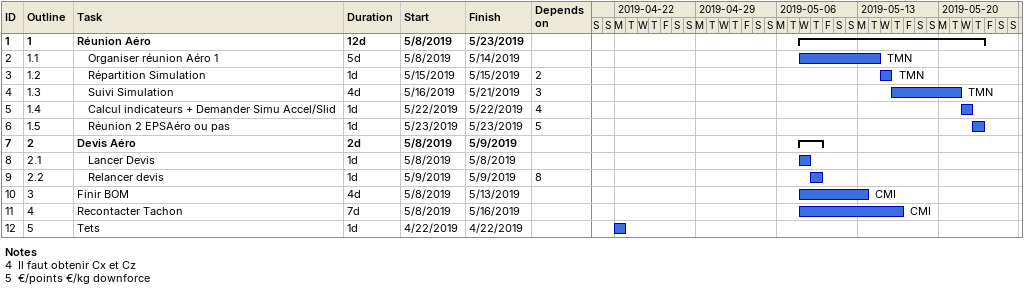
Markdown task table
| ID | WBS | Task | Duration | Start | Finish | Predecessors | Resources |
|---|---|---|---|---|---|---|---|
| 1 | 1 | **Réunion Aéro** | 12d | 2019-05-08 | 2019-05-23 |  |  |
| 2 | 1.1 | Organiser réunion Aéro 1 | 5d | 2019-05-08 | 2019-05-14 |  | TMN |
| 3 | 1.2 | Répartition Simulation | 1d | 2019-05-15 | 2019-05-15 | 2 | TMN |
| 4 | 1.3 | Suivi Simulation | 4d | 2019-05-16 | 2019-05-21 | 3 | TMN |
| 5 | 1.4 | Calcul indicateurs + Demander Simu Accel/Slid | 1d | 2019-05-22 | 2019-05-22 | 4 |  |
| 6 | 1.5 | Réunion 2 EPSAéro ou pas | 1d | 2019-05-23 | 2019-05-23 | 5 |  |
| 7 | 2 | **Devis Aéro** | 2d | 2019-05-08 | 2019-05-09 |  |  |
| 8 | 2.1 | Lancer Devis | 1d | 2019-05-08 | 2019-05-08 |  |  |
| 9 | 2.2 | Relancer devis | 1d | 2019-05-09 | 2019-05-09 | 8 |  |
| 10 | 3 | Finir BOM | 4d | 2019-05-08 | 2019-05-13 |  | CMI |
| 11 | 4 | Recontacter Tachon | 7d | 2019-05-08 | 2019-05-16 |  | CMI |
| 12 | 5 | Tets | 1d | 2019-04-22 | 2019-04-22 |  |  |

Notes
- 4: Il faut obtenir Cx et Cz
- 5: €/points €/kg downforce
